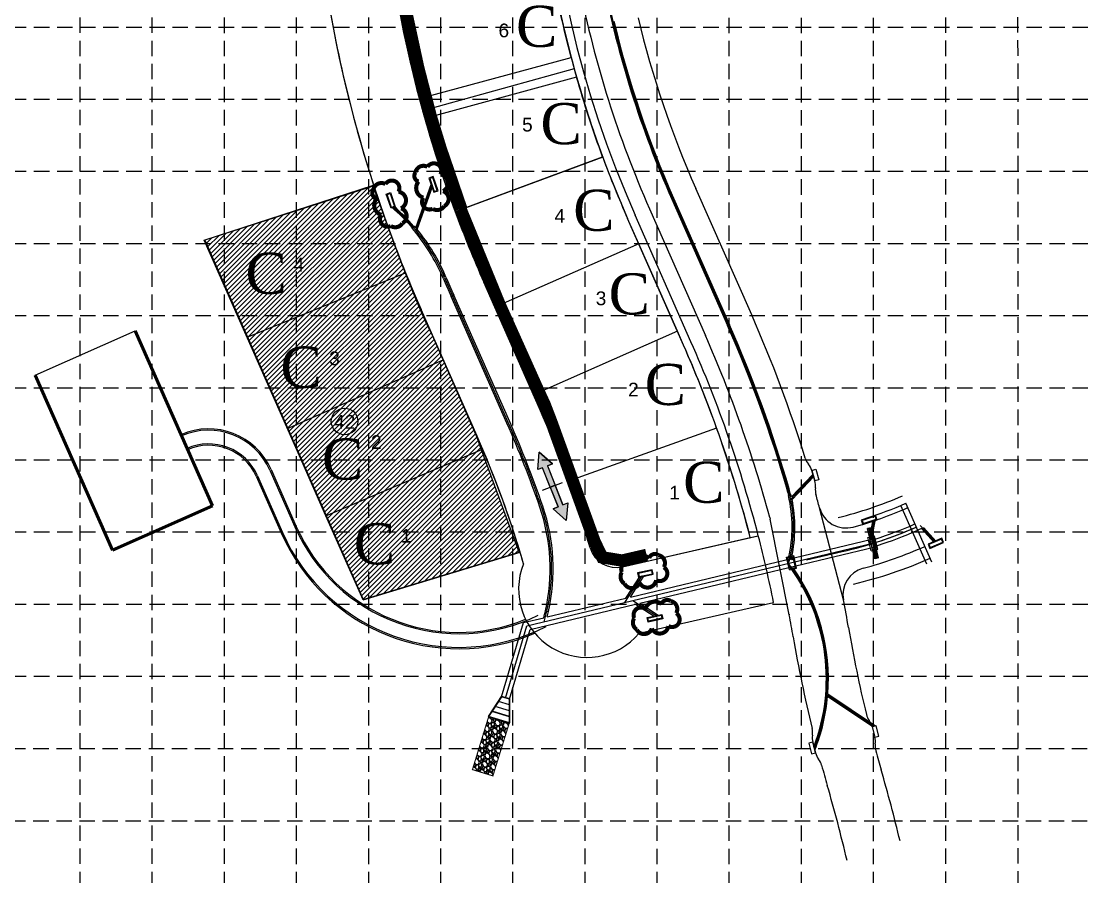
# Model space of a CAD drawing. Header units: feet. Extents: x 7457 to 9571, y 10788 to 14169.
# Drawn here: x 8313 to 9090, y 11383 to 12008 of the extents above; entities that cross this region are included whole.
import ezdxf
from ezdxf.enums import TextEntityAlignment as Align

# ---------------------------------------------------------------- set-up
doc = ezdxf.new("R2010")
doc.units = ezdxf.units.FT
doc.header["$LTSCALE"] = 45
doc.header["$MEASUREMENT"] = 0
for name, pattern in [('102014$0$CENTER2', [1.125, 0.75, -0.125, 0.125, -0.125]), ('102014$0$HIDDEN', [0.375, 0.25, -0.125]), ('ACAD_ISO02W100', [15, 12, -3]), ('HIDDEN', [0.375, 0.25, -0.125])]:
    doc.linetypes.add(name, pattern=pattern)
for name, color, linetype in [('102014$0$AREAS-RR-1-10-03', 7, 'Continuous'), ('102014$0$PH11 80 x 140 box', 4, 'Continuous'), ('102014$0$PH11-AREAS-MLP-5-1-04', 7, 'Continuous'), ('102014$0$PH11-INLET', 3, 'Continuous'), ('102014$0$PH11-LOT-NOS', 3, 'Continuous'), ('102014$0$PH11-LOTS', 1, 'Continuous'), ('102014$0$PH11-PERM ESMT', 160, '102014$0$HIDDEN'), ('102014$0$PH11-PERM-DRIVE', 152, 'Continuous'), ('102014$0$PH11-ROW', 4, 'Continuous'), ('102014$0$PH11-STM-CL', 7, '102014$0$CENTER2'), ('102014$0$PH11-STM-PIPE', 4, 'Continuous'), ('102014$0$PH5-WATER', 134, 'Continuous'), ('102014$0$PH7-CL', 7, 'Continuous'), ('102014$0$PH7-INLET', 3, 'Continuous'), ('102014$0$PH7-PAV', 152, 'Continuous'), ('102014$0$PH7-ROW', 4, 'Continuous'), ('102014$0$PH7-STM-CL', 7, '102014$0$CENTER2'), ('102014$0$PH7-STM-PIPE', 4, 'Continuous'), ('102014$0$PH7-STM-STALBL', 7, 'Continuous'), ('102014$0$PH7-WATER-SERVICES', 133, 'Continuous'), ('102014$0$SPINEW-INLET', 4, 'Continuous'), ('102014$0$SPINEW-PAV', 4, 'Continuous'), ('102014$0$SPINEW-STM', 3, 'Continuous'), ('102014$0$SPINEW-STM-CL', 7, '102014$0$CENTER2'), ('BASE', 7, 'Continuous'), ('EROSION BLANKETS', 84, 'Continuous'), ('flow pattern', 7, 'Continuous'), ('GRID', 254, 'HIDDEN'), ('INLET PROTECTION', 5, 'Continuous'), ('LEGEND', 7, 'Continuous'), ('SODDED LOT', 2, 'Continuous')]:
    doc.layers.add(name, color=color, linetype=linetype)
doc.styles.add('countryside', font='TIMES.TTF')
doc.styles.get("Standard").update_dxf_attribs({"font": 'ARIAL.TTF'})

# ---------------------------------------------------------------- blocks, each defined once
blk = doc.blocks.new('102014$0$lbl_tic')
blk.add_line((0, -0.04164999999999996), (0, 0.04164999999999996))
blk = doc.blocks.new('A$C6D56463F')
at = {"layer": 'LEGEND', "linetype": 'ACAD_ISO02W100'}
h = blk.add_hatch(dxfattribs=at)
h.set_pattern_fill('GRAVEL', color=240, scale=14.30497309729822, style=0)
h.set_pattern_definition([(228.0128, (-1016.951401663426, -721.3812402561271), (-114.4397594894558, -128.7447770673395), [1.924533860618112, -190.5291955205475]), (184.9697, (-1018.238849242117, -722.8117375658148), (171.6596922095101, 14.30484874426795), [3.302560529027045, -326.9533922388657]), (132.5103999999999, (-1021.528993054481, -723.0978370279445), (143.0495981991831, -157.3548281497745), [2.328677960562983, -230.5394041951973]), (267.2737, (-1027.107932562442, -726.6740803020948), (14.30491613099281, 286.0994661655517), [3.007448934029782, -297.737387249056]), (292.8337, (-1027.250982293439, -729.6781246526734), (-71.52500718350288, 171.6596258381562), [2.949041728873517, -291.955531697725]), (357.2737, (-1026.106584445606, -732.3960695411206), (-286.0994661655519, 14.30491613099282), [3.007448934029783, -297.7373872490562]), (37.69419999999998, (-1023.102540095234, -732.539119272049), (-185.9647553437443, -143.0495937190616), [3.977197365268724, -393.7422244521956]), (72.2553, (-1019.955446013798, -730.1072738454568), (100.1349656412988, 314.7093542285386), [3.754883778363618, -371.733622802756]), (121.4296, (-1018.811048166033, -726.5310305710318), (-114.4399025680571, 185.9645792620365), [3.01763407487506, -298.7461024270122]), (175.2364, (-1020.384595206718, -723.9561354136476), (157.3547176073566, -14.30485197224534), [3.445095280968498, -168.8095972425908]), (222.3974, (-1023.817788750146, -723.6700359516544), (-171.6597823244834, -157.3545908037053), [4.455255261207335, -441.0705998739076]), (138.8141, (-1012.94600919608, -726.8171300331596), (-100.134853835064, 85.82980015122966), [1.520632945215899, -150.5433053001633]), (171.4692, (-1014.090407043913, -725.8157819162552), (185.9646257292034, -28.61005934750282), [2.892994844278279, -286.4071762222579]), (225, (-1016.951401663426, -725.3866327233354), (-1.588171049926392e-15, -14.30497752395715), [2.023023600393012, -18.20725531845641]), (203.1986, (-1017.952749780194, -723.6700359516544), (71.52486163369083, 28.6099651524745), [1.089438141144038, -107.8539897389861]), (291.8014, (-1018.95409789703, -724.0991851447125), (-14.3049718170124, 42.91492319730636), [1.54068851749831, -75.49395193201364]), (30.96379999999998, (-1018.381898973113, -725.5296824542638), (42.91489100077766, 28.6099817215798), [2.502354638937258, -80.90925685269927]), (161.5651, (-1016.236153008513, -724.242234875639), (28.60995241143706, -14.304950255442), [1.80945035205035, -43.42685136412769]), (16.38950000000001, (-1027.250982293439, -724.0991851447125), (143.0497624212061, 42.91481500603683), [2.534841232841243, -250.9499257750724]), (70.3462, (-1024.819136866914, -723.383936489663), (-57.21982440297354, -157.3547346200698), [2.126591605617449, -210.5321255019614]), (293.1986, (-1016.236153008513, -721.3812402561271), (-28.60996515247451, 71.5248616336908), [2.178861977314979, -106.7645659028152]), (343.6105, (-1015.377854622673, -723.383936489663), (-143.0497624212061, 42.91481500603685), [2.534841232841223, -250.94992577507]), (339.444, (-1027.250982293439, -732.9682684649688), (-71.5248918726208, 28.60988892351489), [2.444433802866318, -119.777313560342]), (294.7751, (-1024.962186597842, -733.826566850672), (-71.52475375385335, 157.3547530195968), [2.048157438124944, -202.767886778805]), (66.80140000000002, (-1016.093103277517, -735.686213353416), (28.60996515247453, 71.5248616336908), [2.178861977314977, -106.7645659028151]), (17.354, (-1015.234804891746, -733.6835171198818), (-185.9646791480027, -57.21981374415745), [2.397956945273196, -237.3970938582571]), (69.444, (-1023.102540095234, -735.686213353416), (-28.60988892351494, -71.52489187262077), [1.22221690143316, -120.9995304617752]), (101.3098999999996, (-1016.951401663426, -735.686213353416), (-14.30493922543368, 57.21990314983639), [0.7294105782312337, -72.21191903938094]), (165.9638, (-1017.094451394353, -734.9709646986412), (42.91492710226319, -14.3049453079031), [2.949041728873513, -56.03186437346224]), (186.009, (-1019.955446013798, -734.2557160437282), (143.0497274096998, 14.30496333389432), [2.732965110238826, -270.5631596793701]), (303.6901, (-1018.381898973113, -726.8171300331596), (-14.30499218738768, 28.60993986852477), [2.063091830038543, -49.51421822589815]), (353.1572, (-1017.237501125281, -728.5337268047042), (243.1845335772573, -28.61006060469497), [3.601906396061108, -356.5881180962062]), (60.94540000000001, (-1013.661257850993, -728.962875997624), (-57.21989277827784, -100.1348171823465), [1.472782810205435, -145.805927359531]), (90, (-1012.94600919608, -727.6754284188628), (-14.30497309729822, 14.30497309729821), [0.8582983858378926, -13.44667471146032]), (120.2564, (-1020.241545475721, -733.826566850672), (57.21981924504297, -100.1348468120234), [1.987304082569058, -196.7437335931531]), (48.01279999999999, (-1021.242893592489, -732.1099700791292), (114.4397594894558, 128.7447770673395), [3.849067721236223, -188.6046616599293]), (0, (-1018.667998435038, -729.2489754597536), (14.30497309729822, 14.30497309729821), [3.719293005297536, -10.58568009200068]), (325.3048, (-1014.948705429753, -729.2489754597536), (-143.0496488479531, 100.1349348411046), [2.261816516306209, -223.9196634546377]), (254.0546, (-1013.089058927145, -730.5364230383766), (-14.30497151368592, -57.21989420094846), [2.082832692912816, -102.0589450024589]), (207.646, (-1013.661257850993, -732.539119272049), (-271.794428870483, -143.0498413096597), [3.391208447311002, -335.7301941777399]), (175.4261, (-1016.665302201433, -734.1126663126652), (-185.9646582515169, 14.30489872804738), [3.587672947829267, -355.1792356008239])])
h.paths.add_polyline_path([(0.8940699481208867, 1.055834049569967), (91.92908285471185, 0.8940691284351487), (91.92908285471185, 36.6565018715919), (0.8940699481208867, 36.51923384314796)])
at = {"layer": 'LEGEND', "color": 240, "linetype": 'ACAD_ISO02W100', "const_width": 1.788121637162277}
blk.add_lwpolyline([(0.8940699481208867, 1.055834049569967), (91.92908285471185, 0.8940691284351487), (91.92908285471185, 36.6565018715919), (0.8940699481208867, 36.51923384314796)], close=True, dxfattribs=at)
blk = doc.blocks.new('2arrows')
at = {"color": 254}
for p, q in [((25.58924786862281, 2.956753881875557), (0, 0)), ((17.7189518266805, -18.69734596578019), (0, 0)), ((22.96581585464446, -4.261279400669991), (25.58924786862281, 2.956753881875557)), ((20.34238384066612, -11.47931268321463), (17.7189518266805, -18.69734596578019)), ((49.2145169708765, -21.97304073913892), (20.34238384066612, -11.47931268321463)), ((22.96581585464446, -4.261279400669991), (51.83794898485485, -14.75500745659429)), ((51.83794898485485, -14.75500745659429), (49.2145169708765, -21.97304073913892)), ((51.83794898485576, -14.75500745659338), (49.21451697087832, -21.97304073913801)), ((80.71008211506705, -25.24873551251403), (51.83794898485576, -14.75500745659338)), ((49.21451697087832, -21.97304073913801), (78.08665010108962, -32.46676879505958)), ((80.71008211506705, -25.24873551251403), (83.33351412904449, -18.03070222996848)), ((83.33351412904449, -18.03070222996848), (101.052465955735, -36.72804819572684)), ((78.08665010108962, -32.46676879505958), (75.4632180871049, -39.68480207762514)), ((75.4632180871049, -39.68480207762514), (101.052465955735, -36.72804819572684))]:
    blk.add_line(p, q, dxfattribs=at)
at = {"color": 7}
blk.add_line((45.04316796406874, -33.44996707222072), (55.84051307070968, -3.742470964964014), dxfattribs=at)
blk.add_lwpolyline([(20.34238322503461, -11.47933190395997), (17.71894112457358, -18.6973806052647), (-1.342995437880745e-05, -1.95388201973401e-06), (25.58924345641481, 2.95677200125283), (22.9658133407238, -4.261276700050075), (80.7100872720739, -25.24872361795678), (83.33351738776491, -18.03065540883472), (101.0525078966029, -36.72806657324691), (75.46320307115548, -39.68481451795924), (78.08664517161469, -32.46677231925969), (20.34238322503461, -11.47933190395997)], close=True)
at = {"color": 254}
for points in [[(25.58924786862281, 2.956753881875557), (17.7189518266805, -18.69734596578019), (0, 0), (17.7189518266805, -18.69734596578019)], [(49.2145169708765, -21.97304073913892), (51.83794898485485, -14.75500745659429), (20.34238384066612, -11.47931268321463), (22.96581585464446, -4.261279400669991)], [(49.21451697087832, -21.97304073913801), (51.83794898485576, -14.75500745659338), (78.08665010108962, -32.46676879505958), (80.71008211506705, -25.24873551251403)], [(83.33351412904449, -18.03070222996848), (75.4632180871049, -39.68480207762514), (101.052465955735, -36.72804819572684), (75.4632180871049, -39.68480207762514)]]:
    blk.add_solid(points, dxfattribs=at)

msp = doc.modelspace()

# ---------------------------------------------------------------- hatches: boundary and pattern name
at = {"layer": 'SODDED LOT'}
h = msp.add_hatch(dxfattribs=at)
h.set_pattern_fill('ANSI31', color=256, scale=20, style=0)
h.set_pattern_definition([(45, (0, 0), (-1.767766952966369, 1.767766952966369), [])])
h.paths.add_polyline_path([(8676.850139779275, 11619.82403401672), (8649.310164768223, 11694.83156288933), (8646.02755840046, 11703.6372148826), (8614.108264867991, 11776.78674551616), (8607.887599809768, 11789.65731975852), (8603.413842900478, 11799.77567724965), (8596.350027801225, 11816.95336083737), (8589.757119015729, 11833.89573297202), (8585.283398838601, 11846.13187604543), (8569.978429391409, 11887.54656931745), (8447.06806135736, 11848.01436766992), (8562.808054290897, 11585.35262068009)])

# ---------------------------------------------------------------- linework, layer by layer
at = {"layer": '102014$0$AREAS-RR-1-10-03', "color": 7, "linetype": 'Continuous'}
for points in [[(8701.133368654338, 12043.3614488804), (8587.955874802736, 12022.9689285489, 0.02017314848086352), (8603.82879685853, 11951.52082958351), (8714.832583596635, 11981.5810887209, -0.01997313679701737)], [(8718.79910080621, 11967.11495651114), (8607.789524002988, 11937.05312940149, 0.01971531324134661), (8629.94447470136, 11869.04035595628), (8737.800465913604, 11908.9412977951, -0.01931527770725423)]]:
    msp.add_lwpolyline(points, format="xyb", close=True, dxfattribs=at)
at = {"layer": '102014$0$PH11 80 x 140 box', "color": 7, "linetype": 'Continuous'}
msp.add_line((8322.82190607299, 11749.43177728385), (8396.007169387292, 11781.74148532364), dxfattribs=at)
at = {"layer": '102014$0$PH11 80 x 140 box', "color": 7, "linetype": 'Continuous', "lineweight": 53}
for p, q in [((8396.007169387292, 11781.74148532364), (8452.549158456914, 11653.66727452361)), ((8322.82190607299, 11749.43177728385), (8379.363895142611, 11621.35756648382)), ((8379.363895142611, 11621.35756648382), (8452.549158456914, 11653.66727452361))]:
    msp.add_line(p, q, dxfattribs=at)
at = {"layer": '102014$0$PH11-AREAS-MLP-5-1-04', "linetype": 'Continuous'}
for p, q in [((8717.084287641344, 11973.2378652951), (8606.221753626607, 11942.66829624627)), ((8737.903858700476, 11908.66197871625), (8630.062872902607, 11868.72049924761)), ((8446.552223183568, 11847.95597509219), (8570.386001079816, 11888.1699146)), ((8802.423281485784, 11773.72069860189), (8761.563816679885, 11866.27215982274)), ((8764.202445552562, 11845.43914121401), (8756.074921931313, 11863.84893171976)), ((8477.845287111728, 11777.07352946088), (8446.552223183568, 11847.95597509219)), ((8764.202445552562, 11845.43914121401), (8658.998629538251, 11798.99393590682)), ((8792.473440087375, 11781.40203581399), (8764.202445552562, 11845.43914121401)), ((8477.845287111728, 11777.07352946088), (8593.754484700234, 11824.07860504463)), ((8658.998629538251, 11798.99393590682), (8650.871105917002, 11817.40372641257)), ((8621.310473513648, 11760.56021264384), (8605.130316345563, 11797.2101588877)), ((8687.269624073062, 11734.9568305068), (8658.998629538251, 11798.99393590682)), ((8792.473440087373, 11781.40203581399), (8687.269624073062, 11734.9568305068)), ((8796.934386737204, 11771.29747049892), (8792.473440087375, 11781.40203581399)), ((8507.347330623348, 11710.24795431024), (8477.845287111728, 11777.07352946088)), ((8507.347330623346, 11710.24795431024), (8621.310473513648, 11760.56021264384)), ((8645.989781151455, 11704.65869766687), (8621.310473513648, 11760.56021264384)), ((8691.730570722893, 11724.85226519173), (8687.269624073062, 11734.9568305068)), ((8535.456210151346, 11646.57805833985), (8507.347330623348, 11710.24795431024)), ((8821.190293162563, 11710.56150996266), (8712.934585201954, 11671.75813776452)), ((8535.456210151347, 11646.57805833985), (8650.039832476145, 11695.31339083079)), ((8562.61005465009, 11585.07142828337), (8535.456210151346, 11646.57805833985)), ((8752.32158610563, 11609.14482123518), (8845.795153361974, 11630.55947648275)), ((8845.795153361974, 11630.55947648275), (8851.645808757508, 11631.89985293296)), ((8562.61005465009, 11585.07142828337), (8677.424166181814, 11619.96727034486)), ((8764.55419560122, 11560.65192058386), (8862.811460653424, 11583.1625138823))]:
    msp.add_line(p, q, dxfattribs=at)
at = {"layer": '102014$0$PH11-AREAS-MLP-5-1-04', "color": 252, "linetype": 'Continuous'}
msp.add_line((8322.82190607299, 11749.43177728385), (8396.007169387292, 11781.74148532364), dxfattribs=at)
at = {"layer": '102014$0$PH11-AREAS-MLP-5-1-04', "color": 252, "linetype": 'Continuous', "lineweight": 53}
for p, q in [((8396.007169387292, 11781.74148532364), (8452.549158456914, 11653.66727452361)), ((8322.82190607299, 11749.43177728385), (8379.363895142611, 11621.35756648382)), ((8379.363895142611, 11621.35756648382), (8452.549158456914, 11653.66727452361))]:
    msp.add_line(p, q, dxfattribs=at)
at = {"layer": '102014$0$PH11-AREAS-MLP-5-1-04', "linetype": 'Continuous'}
for centre, radius, start, end in [((9480.96764777717, 12183.87336384702), 786.3920122910206, 119.8860091334735, 203.8204194739901), ((9480.96764777717, 12183.87336384702), 957.3920122910198, 188.0687452665681, 197.990753165692), ((9480.96764777717, 12183.87336384702), 792.3920122910198, 190.5076126555552, 195.4158220661413), ((9480.96764777717, 12183.87336384702), 907.3920122910198, 190.5076126555552, 195.4158220661414), ((9480.96764777717, 12183.87336384702), 792.3920122910198, 195.4158220661413, 200.3233113871957), ((9480.96764777717, 12183.87336384702), 907.3920122910198, 195.4158220661414, 200.3233113871957), ((9480.96764777717, 12183.87336384702), 792.3920122910198, 200.3233113871957, 203.82041947399), ((9480.96764777717, 12183.87336384702), 957.3920122910198, 197.990753165692, 202.0742081098539), ((9480.96764777717, 12183.87336384702), 907.3920122910198, 200.3233113871957, 203.8204194739901), ((9480.96764777717, 12183.87336384702), 957.3920122910198, 202.0742081098539, 203.8204194739903), ((7960.792753371303, 11402.15905614437), 919.9999999999974, 14.46084074118756, 23.82041947398987), ((7960.792753371299, 11402.15905614437), 914, 19.71980247462925, 23.82041947399055), ((7960.792753371299, 11402.15905614437), 799, 19.71980247462944, 23.82041947399055), ((7960.792753371299, 11402.15905614437), 914, 14.47106522353595, 19.71980247462925), ((7960.792753371299, 11402.15905614437), 749, 23.04128500631249, 23.82041947399055), ((7960.792753371299, 11402.15905614437), 749, 16.90577810426771, 23.04128500631249), ((7960.792753371299, 11402.15905614437), 799, 16.05340444964573, 19.71980247462944), ((7960.792753371303, 11402.15905614437), 919.9999999999974, 11.34655632468734, 14.46084074118756), ((7960.792753371299, 11402.15905614437), 749, 16.22914174414074, 16.90577810426771), ((8747.855325347264, 11628.63975685544), 20, 196.0534044496483, 282.9036985329383), ((8726.379270654088, 11592.94240068684), 50, 158.2266500339049, 319.7735961787857), ((7960.792753371303, 11402.15905614437), 919.9999999999974, 11.3461268145696, 11.34655632468734)]:
    msp.add_arc(centre, radius, start, end, dxfattribs=at)
at = {"layer": '102014$0$PH11-INLET', "color": 7, "linetype": 'Continuous'}
for points in [[(8617.447713474481, 11884.0362445449), (8613.94580607548, 11894.46393098833), (8610.785901093015, 11893.40274692772), (8614.287808493318, 11882.97506048323)], [(8616.814550118297, 11884.351052683), (8613.630997937522, 11893.8307676317), (8611.419064449474, 11893.08793878873), (8614.60261663217, 11883.60822384014)], [(8583.080747446988, 11871.2917997559), (8579.523550719627, 11881.70075510389), (8582.677779612837, 11882.77869350563), (8586.234976339809, 11872.36973815601)], [(8583.392191020599, 11871.92662484982), (8580.158375813722, 11881.38931152984), (8582.36633603955, 11882.14386841083), (8585.600151244838, 11872.68118172973)], [(8774.102414264158, 11606.99310016526), (8763.338562877723, 11604.72605289528), (8764.02554689928, 11601.46427974823), (8774.789398286921, 11603.73132701938)], [(8773.71619589555, 11606.40078659022), (8763.93087645322, 11604.33983452675), (8764.411765268806, 11602.05659332344), (8774.197084711255, 11604.11754538882)], [(8781.807161262475, 11571.17798757987), (8771.056746506723, 11568.84805569826), (8770.350706543068, 11572.10575713922), (8781.101121300399, 11574.43568902025)], [(8781.212600052084, 11571.56073680132), (8771.43949572863, 11569.44261690877), (8770.945267754365, 11571.72300791799), (8780.718372078714, 11573.84112780884)]]:
    msp.add_lwpolyline(points, close=True, dxfattribs=at)
at = {"layer": '102014$0$PH11-LOT-NOS', "color": 7, "linetype": 'Continuous'}
msp.add_circle((8549.155389278627, 11715.52653122211), 9.723432141361435, dxfattribs=at)
at = {"layer": '102014$0$PH11-LOTS', "color": 7, "linetype": 'Continuous'}
for p, q in [((8717.084287641344, 11973.2378652951), (8606.221753626607, 11942.66829624627)), ((8737.903858700476, 11908.66197871625), (8630.062872902607, 11868.72049924761)), ((8446.552223183568, 11847.95597509219), (8570.386001079816, 11888.1699146)), ((8796.934386737204, 11771.29747049892), (8756.074921931313, 11863.84893171976)), ((8562.61005465009, 11585.07142828337), (8446.552223183568, 11847.95597509219)), ((8764.202445552562, 11845.43914121401), (8658.998629538251, 11798.99393590682)), ((8477.845287111728, 11777.07352946088), (8593.754484700234, 11824.07860504463)), ((8322.82190607299, 11749.43177728385), (8396.007169387292, 11781.74148532364)), ((8792.473440087373, 11781.40203581399), (8687.269624073062, 11734.9568305068)), ((8507.347330623346, 11710.24795431024), (8621.310473513648, 11760.56021264384)), ((8821.190293162563, 11710.56150996266), (8712.934585201954, 11671.75813776452)), ((8535.456210151347, 11646.57805833985), (8650.039832476145, 11695.31339083079)), ((8562.61005465009, 11585.07142828337), (8677.424166181814, 11619.96727034486))]:
    msp.add_line(p, q, dxfattribs=at)
at = {"layer": '102014$0$PH11-LOTS', "color": 7, "linetype": 'Continuous', "lineweight": 53}
for p, q in [((8396.007169387292, 11781.74148532364), (8452.549158456914, 11653.66727452361)), ((8322.82190607299, 11749.43177728385), (8379.363895142611, 11621.35756648382)), ((8379.363895142611, 11621.35756648382), (8452.549158456914, 11653.66727452361))]:
    msp.add_line(p, q, dxfattribs=at)
at = {"layer": '102014$0$PH11-LOTS', "color": 7, "linetype": 'Continuous'}
for centre, radius, start, end in [((9480.96764777717, 12183.87336384702), 792.3920122910198, 119.8860091334735, 203.82041947399), ((7960.792753371299, 11402.15905614437), 914, 14.47106522353595, 23.82041947399055)]:
    msp.add_arc(centre, radius, start, end, dxfattribs=at)
at = {"layer": '102014$0$PH11-PERM ESMT', "color": 7, "linetype": 'Continuous'}
for p, q in [((8495.462692627094, 11680.26490582842), (8513.768416528635, 11638.80030261246)), ((8484.484903129949, 11675.41844962245), (8502.790627031489, 11633.95384640649))]:
    msp.add_line(p, q, dxfattribs=at)
for centre, radius, start, end in [((8449.721903055655, 11660.07133830355), 50, 23.82041947399064, 113.8204194739879), ((8449.721903055655, 11660.07133830355), 38, 23.82041947398887, 113.8204194739889), ((8632.694469414379, 11691.30357817711), 142, 203.8204194739895, 293.0247893055671), ((8632.694469414379, 11691.30357817711), 130, 203.8204194739895, 292.0677977375324)]:
    msp.add_arc(centre, radius, start, end, dxfattribs=at)
at = {"layer": '102014$0$PH11-PERM-DRIVE', "color": 7, "linetype": 'Continuous'}
for p, q in [((8494.547876835664, 11679.86103447792), (8512.853600737206, 11638.39643126196)), ((8485.399718921379, 11675.82232097294), (8503.705442822918, 11634.35771775698))]:
    msp.add_line(p, q, dxfattribs=at)
for centre, radius, start, end in [((8449.721903055655, 11660.07133830355), 49, 23.82041947399064, 113.8204194739879), ((8449.721903055655, 11660.07133830355), 39, 23.82041947398887, 113.8204194739889), ((8632.694469414379, 11691.30357817711), 141, 203.8204194739895, 296.9158319871719), ((8632.694469414379, 11691.30357817711), 131, 203.8204194739895, 296.2682419419726)]:
    msp.add_arc(centre, radius, start, end, dxfattribs=at)
at = {"layer": '102014$0$PH11-ROW', "color": 7, "linetype": 'Continuous'}
for p, q in [((8691.730570722893, 11724.85226519173), (8650.871105917002, 11817.40372641257)), ((8645.989781151455, 11704.65869766687), (8605.130316345563, 11797.2101588877)), ((8752.32158610563, 11609.14482123518), (8851.645808757508, 11631.89985293296)), ((8764.55419560122, 11560.65192058386), (8862.811460653424, 11583.1625138823))]:
    msp.add_line(p, q, dxfattribs=at)
for centre, radius, start, end in [((9480.96764777717, 12183.87336384702), 907.3920122910198, 119.8860091334735, 203.8204194739901), ((9480.96764777717, 12183.87336384702), 957.3920122910198, 180.6271612175319, 203.8204194739903), ((7960.792753371299, 11402.15905614437), 799, 16.05340444964573, 23.82041947399055), ((7960.792753371299, 11402.15905614437), 749, 16.22914174414074, 23.82041947399055), ((8747.855325347264, 11628.63975685544), 20, 196.0534044496483, 282.9036985329383), ((8726.379270654088, 11592.94240068684), 50, 158.2266500339049, 319.7735961787857)]:
    msp.add_arc(centre, radius, start, end, dxfattribs=at)
at = {"layer": '102014$0$PH11-STM-CL', "color": 7, "linetype": 'Continuous'}
for p, q in [((8601.250927787582, 11855.22766724694), (8613.010840540821, 11888.34808131443)), ((8668.860175937174, 11714.7554814293), (8628.000711131283, 11807.30694265014)), ((8760.452196204726, 11592.81957406971), (8766.80368875293, 11602.56037244622)), ((8769.240547752914, 11578.52210644883), (8777.57143248614, 11573.15909320511))]:
    msp.add_line(p, q, dxfattribs=at)
for centre, radius, start, end in [((8493.311130168591, 11766.07050213964), 140, 22.92955066900371, 49.35919465741273), ((9480.96764777717, 12183.87336384702), 932.3920122910198, 202.9295506690261, 203.8204194740412), ((7960.792753371299, 11402.15905614437), 774, 18.91539309787081, 23.82041947404113), ((8560.555676176056, 11607.68383914802), 139.9999999999982, 347.2216574050754, 18.91539309787083)]:
    msp.add_arc(centre, radius, start, end, dxfattribs=at)
at = {"layer": '102014$0$PH11-STM-PIPE', "color": 7, "linetype": 'Continuous'}
for p, q in [((8601.129704278237, 11857.12774074241), (8612.623983957765, 11889.50003043382)), ((8602.246148269118, 11855.78910364701), (8613.397697123877, 11887.19613219505)), ((8598.463959071372, 11856.78515475289), (8600.167605264216, 11858.25487909766)), ((8667.831008171826, 11714.30112615996), (8626.971543365926, 11806.85258738083)), ((8669.88934370254, 11715.20983669859), (8629.02987889664, 11807.76129791945)), ((8759.509831076823, 11593.43404373187), (8764.860635594205, 11601.64016340537)), ((8761.394561332627, 11592.20510440755), (8767.974305174113, 11602.29595433653)), ((8769.84949803571, 11579.46804754271), (8778.531762652907, 11573.87883323732)), ((8695.991162998791, 11576.96748301503), (8698.18543731275, 11576.4698282802)), ((8768.631597470117, 11577.57616535496), (8775.421979899891, 11573.20485161494))]:
    msp.add_line(p, q, dxfattribs=at)
for centre, radius, start, end in [((8493.311130168591, 11766.07050213964), 139.25, 40.7841236664512, 49.54108062741835), ((8493.311130168591, 11766.07050213964), 140.75, 40.7841236664518, 49.17958105664756), ((8493.311130168591, 11766.07050213964), 141.125, 40.18247314860103, 40.7841236664517), ((8493.311130168591, 11766.07050213964), 138.875, 22.92955066902292, 40.78412366645129), ((8493.311130168591, 11766.07050213964), 141.125, 22.92955066902359, 39.47478217113342), ((9480.96764777717, 12183.87336384702), 933.5170122910198, 202.9295506690231, 203.8204194739899), ((9480.96764777717, 12183.87336384702), 931.2670122910198, 202.9295506690231, 203.8204194739899), ((7960.792753371299, 11402.15905614437), 772.875, 18.9153930978709, 23.82041947398859), ((7960.792753371299, 11402.15905614437), 775.125, 18.91539309787098, 23.82041947398905), ((8560.555676176054, 11607.68383914802), 138.875, 347.2216574050754, 18.91539309787128), ((8560.555676176054, 11607.68383914802), 141.125, 347.2216574050757, 18.91539309787154)]:
    msp.add_arc(centre, radius, start, end, dxfattribs=at)
at = {"layer": '102014$0$PH5-WATER', "color": 7, "linetype": 'Continuous'}
msp.add_arc((8846.031460275412, 11912.73816716666), 281.0000000000051, 287.4934157790053, 293.8204194740411, dxfattribs=at)
at = {"layer": '102014$0$PH7-CL', "color": 7, "linetype": 'Continuous'}
msp.add_line((8886.80219533389, 11614.30644216676), (8913.025371651136, 11620.31413286278), dxfattribs=at)
msp.add_arc((8846.031460275646, 11912.73816716676), 300, 282.9036985329371, 293.8204194739894, dxfattribs=at)
at = {"layer": '102014$0$PH7-INLET', "color": 7, "linetype": 'Continuous'}
for points in [[(8927.9678945018, 11640.23693644432), (8938.43881227248, 11643.6073787051), (8937.417466132534, 11646.78038408977), (8926.946548360778, 11643.4099418277)], [(8927.9678945018, 11640.23693644432), (8938.43881227248, 11643.6073787051), (8937.417466132534, 11646.78038408977), (8926.946548360778, 11643.4099418277)], [(8928.290643388324, 11640.86608917273), (8937.809659543613, 11643.93012759149), (8937.09471724512, 11646.15123136109), (8927.575701089907, 11643.08719294041)], [(8928.290643388324, 11640.86608917273), (8937.809659543613, 11643.93012759149), (8937.09471724512, 11646.15123136109), (8927.575701089907, 11643.08719294041)], [(8977.072992649599, 11622.60573138048), (8987.132442098578, 11627.05629053378), (8985.78378780943, 11630.1046085482), (8975.724338359514, 11625.65404939351)], [(8977.072992649599, 11622.60573138048), (8987.132442098578, 11627.05629053378), (8985.78378780943, 11630.1046085482), (8975.724338359514, 11625.65404939351)], [(8977.327942208236, 11623.26527722572), (8986.472896252903, 11627.31124009224), (8985.528838249935, 11629.44506270261), (8976.383884205545, 11625.39909983419)], [(8977.327942208236, 11623.26527722572), (8986.472896252903, 11627.31124009224), (8985.528838249935, 11629.44506270261), (8976.383884205545, 11625.39909983419)]]:
    msp.add_lwpolyline(points, close=True, dxfattribs=at)
at = {"layer": '102014$0$PH7-PAV', "color": 7, "linetype": 'Continuous'}
msp.add_line((8913.897951266825, 11585.08180416804), (8896.401375069978, 11652.41643766007), dxfattribs=at)
for centre, radius, start, end in [((8915.722151976504, 11657.5843753269), 20, 194.9749601147974, 285.2767057264024), ((8846.031460275646, 11912.73816716676), 284.5, 285.2767057264043, 293.8204194739894), ((8846.031460275646, 11912.73816716676), 315.5, 285.1192383874527, 293.8204194739894), ((8933.539480332163, 11588.8514640964), 20, 105.1192383874522, 190.8642668285983)]:
    msp.add_arc(centre, radius, start, end, dxfattribs=at)
at = {"layer": '102014$0$PH7-ROW', "color": 7, "linetype": 'Continuous'}
for radius, start, end in [(275, 283.4825332573561, 293.8204194739893), (325, 283.3935959827588, 293.8204194739892)]:
    msp.add_arc((8846.031460275646, 11912.73816716676), radius, start, end, dxfattribs=at)
at = {"layer": '102014$0$PH7-STM-CL', "color": 7, "linetype": 'Continuous'}
for p, q in [((8932.891066861768, 11625.83251478667), (8936.536166042251, 11643.52020781086)), ((8969.900739468674, 11639.48889745666), (8980.95636122774, 11627.4220812684))]:
    msp.add_line(p, q, dxfattribs=at)
msp.add_arc((8846.031460275646, 11912.73816716676), 300, 287.3192623880813, 293.8204194739894, dxfattribs=at)
at = {"layer": '102014$0$PH7-STM-PIPE', "color": 7, "linetype": 'Continuous'}
for p, q in [((8933.222443404498, 11631.05272413317), (8935.716751460406, 11643.25644969566)), ((8934.832127488578, 11631.43764428278), (8937.355580624097, 11643.78396592606)), ((8970.959203127088, 11637.22339562313), (8968.20254380108, 11636.00639025955)), ((8970.959203127086, 11637.22339562313), (8980.232563192505, 11627.10185440224)), ((8972.407693837991, 11637.86287288738), (8981.680159262976, 11627.74230813456)), ((8931.728213098506, 11630.69541218691), (8936.591110498748, 11631.85826595018)), ((8934.05392062503, 11620.96961738643), (8931.728213098506, 11630.69541218691)), ((8938.916818025273, 11622.1324711497), (8936.591110498748, 11631.85826595018)), ((8934.05392062503, 11620.96961738643), (8938.916818025273, 11622.1324711497))]:
    msp.add_line(p, q, dxfattribs=at)
for radius, start in [(297.5, 287.8345813603394), (302.5, 287.7619452152562)]:
    msp.add_arc((8846.031460275646, 11912.73816716676), radius, start, 293.8204194739894, dxfattribs=at)
at = {"layer": '102014$0$PH7-WATER-SERVICES', "color": 7, "linetype": 'Continuous'}
for p, q in [((8978.39542147226, 11612.63936691524), (8959.41623217073, 11655.62944794024)), ((8974.736158306545, 11611.02388151325), (8955.744822514904, 11654.04147575738))]:
    msp.add_line(p, q, dxfattribs=at)
at = {"layer": '102014$0$SPINEW-INLET', "color": 7, "linetype": 'Continuous'}
for points in [[(8893.578969104678, 11680.53876064074), (8895.835251265815, 11672.86352834398), (8892.957039154528, 11672.01742253355), (8890.70075699339, 11679.69265483032)], [(8934.884077824263, 11492.31324740826), (8936.885964812023, 11484.5677873069), (8939.790519073777, 11485.31849666512), (8937.788632086016, 11493.06395676648)], [(8888.564212963163, 11480.18558276787), (8890.567298555043, 11472.44043097388), (8893.47173664518, 11473.19158966588), (8891.468651053301, 11480.93674145987)]]:
    msp.add_lwpolyline(points, close=True, dxfattribs=at)
at = {"layer": '102014$0$SPINEW-PAV', "color": 7, "linetype": 'Continuous'}
for p, q in [((8846.791847370074, 11793.30845910103), (8805.932382564182, 11885.85992032186)), ((8772.084198281316, 11870.91668035346), (8812.94366308721, 11778.36521913263)), ((8890.70075699339, 11679.69265483032), (8892.957039154528, 11672.01742253355)), ((8913.897951266825, 11585.08180416804), (8896.401375069976, 11652.41643766008)), ((8859.978925856347, 11645.38010213274), (8860.240255503313, 11644.07506914876)), ((8874.231384907487, 11574.20589981579), (8860.240255503313, 11644.07506914876)), ((8874.14134964813, 11574.65551961419), (8874.231384907489, 11574.20589981579)), ((8934.884077824263, 11492.31324740826), (8936.885964812023, 11484.5677873069)), ((8891.4686510533, 11480.93674145987), (8893.47173664518, 11473.19158966588)), ((8902.09683607162, 11449.3201066464), (8902.096841864315, 11449.32008674505))]:
    msp.add_line(p, q, dxfattribs=at)
for centre, radius, start, end in [((9480.96764777715, 12183.87336384703), 774.892012291006, 191.2419779825342, 203.8204194739913), ((9480.96764777715, 12183.87336384703), 737.8920122910043, 193.5864741337812, 203.8204194739913), ((7960.79275337114, 11402.15905614432), 968.5000000001645, 17.20356616794967, 23.82041947398941), ((7960.792753371168, 11402.15905614433), 931.5000000001367, 15.13574980784283, 23.82041947398963), ((8898.380399200973, 11692.45486456669), 13, 197.2035661679489, 219.1883600703664), ((8878.228504511144, 11676.02619631847), 13, 16.38171361770072, 39.18836007036641), ((8880.469780060526, 11668.40240381724), 13, 353.5789326385445, 16.14554881924866), ((8906.306678561807, 11665.49471128973), 13, 173.5789326385375, 195.5630837918347), ((7960.79275337114, 11402.15905614432), 968.5000000001645, 14.97496011479791, 15.56308379184872), ((7960.792753371299, 11402.15905614437), 970.5, 9.646735927959105, 10.8642668286011), ((7960.792753371298, 11402.15905614437), 929.500000000002, 9.64673592796365, 10.66673646126723), ((9833.926138709181, 11720.54768773273), 929.4999999979111, 189.6467359279549, 193.6396714701813), ((9833.926138714187, 11720.54768773387), 970.5000000030369, 189.6467359279637, 193.6802172321846), ((8943.273312284897, 11504.42320328313), 13, 193.6396714701798, 216.2198896418746), ((8922.297676023329, 11489.06017352261), 13, 14.4915046772208, 36.21988964187929), ((8878.327211267813, 11487.94730108476), 13, 351.6949281741546, 13.68021723217899), ((8904.0545494439, 11484.1917624585), 13, 171.6949281741546, 194.5003684962389), ((8924.299563011089, 11481.31471342126), 13, 352.7631197125881, 14.4915046772208), ((8950.092442356774, 11478.03944624759), 13, 172.7631197125881, 195.3433378842822), ((8906.057635035777, 11476.44661066451), 13, 194.5003684962312, 217.3058088183692), ((9833.926138709181, 11720.54768773273), 929.4999999979111, 195.3433378842773, 196.2286942702206), ((8885.376921999909, 11460.68881550376), 13, 15.32051976031603, 37.30580881836918), ((9833.926138714187, 11720.54768773387), 970.5000000030369, 195.3205197603167, 196.228694867929), ((7836.814475990212, 11139.2471504462), 1150.491660566818, 13.55007205119886, 16.228752251094), ((7836.814475990212, 11139.2471504462), 1109.491660566819, 13.29872150329151, 16.22875280047962)]:
    msp.add_arc(centre, radius, start, end, dxfattribs=at)
at = {"layer": '102014$0$SPINEW-STM', "color": 7, "linetype": 'Continuous'}
for p, q in [((8788.322178579177, 11878.08539682479), (8829.181643385069, 11785.53393560395)), ((8789.694402266321, 11878.69120385053), (8830.553867072213, 11786.1397426297)), ((8891.584648365253, 11676.68590695055), (8875.927847662344, 11660.2551502607)), ((8892.073147782667, 11675.02417041332), (8876.309225486237, 11658.48099683366)), ((8873.630977476347, 11661.30292356562), (8875.556496806152, 11661.84955550186)), ((8934.308011444096, 11637.82417213421), (8931.552402003274, 11637.16522942071)), ((8936.82399022534, 11615.12015937826), (8931.552402003274, 11637.16522942072)), ((8934.06807181058, 11630.22674375664), (8932.362560710155, 11637.35896085767)), ((8937.958309672924, 11615.39140664708), (8932.686721450857, 11637.43647668953)), ((8938.607020186115, 11615.5465313391), (8933.335431964048, 11637.59160138155)), ((8939.57959966616, 11615.77910209175), (8934.308011444095, 11637.82417213421)), ((8758.07467093217, 11587.11364239645), (8934.624803303932, 11629.33168010845)), ((8764.987989632533, 11582.59764719335), (8936.020227819847, 11623.49620322816)), ((8872.312274652331, 11616.14810801875), (8877.505849075787, 11617.39003583791)), ((8879.678059905564, 11608.30614349427), (8877.505849075787, 11617.39003583791)), ((8937.634148932224, 11615.31389081522), (8935.928637831797, 11622.44610791626)), ((8874.484485482108, 11607.0642156751), (8872.312274652331, 11616.14810801875)), ((8873.119725308243, 11615.6523021714), (8877.010043228434, 11616.582585182)), ((8874.980291329462, 11607.87166633101), (8873.119725308243, 11615.6523021714)), ((8878.870609249654, 11608.80194934162), (8877.010043228434, 11616.582585182)), ((8939.579599666162, 11615.77910209175), (8936.823990225343, 11615.12015937826)), ((8874.484485482108, 11607.0642156751), (8879.678059905564, 11608.30614349427)), ((8874.980291329462, 11607.87166633101), (8878.870609249654, 11608.80194934162)), ((8754.892423374675, 11586.35267866572), (8759.509831076823, 11593.43404373187)), ((8761.394561332627, 11592.20510440755), (8759.509831076823, 11593.43404373187)), ((8697.241658676397, 11572.56678043126), (8754.892423374677, 11586.35267866572)), ((8758.074670932168, 11587.11364239645), (8761.394561332627, 11592.20510440755)), ((8684.834120081174, 11563.43063189848), (8761.957100817544, 11581.8728775397)), ((8761.957100817544, 11581.8728775397), (8768.631597470117, 11577.57616535496)), ((8764.987989632536, 11582.59764719335), (8769.84949803571, 11579.46804754271)), ((8768.631597470117, 11577.57616535496), (8769.84949803571, 11579.46804754271)), ((8680.069581417574, 11568.46046005887), (8694.760898572376, 11571.97356182406)), ((8695.991162998791, 11576.96748301503), (8698.18543731275, 11576.4698282802)), ((8663.907893206893, 11514.07916343022), (8680.069581417574, 11568.46046005887)), ((8669.659276686376, 11512.36989806992), (8684.834120081174, 11563.43063189848)), ((8902.48618247903, 11516.30230835811), (8937.308148227223, 11492.93977119556)), ((8654.246319357031, 11499.85857228034), (8663.788411925256, 11514.40578488097)), ((8669.940618905062, 11512.57739796893), (8663.788411925256, 11514.40578488097)), ((8669.989018029593, 11495.17996762554), (8669.940618905062, 11512.57739796893)), ((8902.342263963516, 11514.59254803628), (8935.364561683056, 11492.43743297918)), ((8656.876662286206, 11503.35983637318), (8656.956157369337, 11503.62732363318)), ((8669.697811062237, 11499.54949307747), (8656.876662286206, 11503.35983637318)), ((8669.777306145368, 11499.81698033746), (8656.956157369339, 11503.62732363317)), ((8654.479651745067, 11499.70552033101), (8654.246319357031, 11499.85857228034)), ((8669.709969109417, 11495.17919131989), (8654.479651745069, 11499.70552033101)), ((8669.697811062237, 11499.54949307747), (8669.777306145366, 11499.81698033746)), ((8669.70996910942, 11495.17919131989), (8669.989018029593, 11495.17996762554))]:
    msp.add_line(p, q, dxfattribs=at)
at = {"layer": '102014$0$SPINEW-STM', "color": 7, "linetype": 'Continuous', "ltscale": 0.2}
msp.add_line((8938.93088915297, 11615.62397739973), (8933.659300930904, 11637.66904744219), dxfattribs=at)
at = {"layer": '102014$0$SPINEW-STM', "color": 7, "linetype": 'Continuous', "ltscale": 0.3}
for p, q in [((8669.673494967867, 11508.29009659263), (8661.670683368491, 11510.66846845752)), ((8669.68565301505, 11503.91979483505), (8659.27367282735, 11507.01415241535))]:
    msp.add_line(p, q, dxfattribs=at)
msp.add_lwpolyline([(8669.697000525755, 11499.84084652798), (8669.662147457162, 11512.3690448997), (8663.907893206893, 11514.07916343022), (8657.036462988954, 11503.60345744266)], dxfattribs=at)
at = {"layer": '102014$0$SPINEW-STM', "color": 7, "linetype": 'Continuous'}
for points in [[(8656.87666228621, 11503.35983637319), (8654.479651745069, 11499.70552033101)], [(8669.709969109419, 11495.17919131989), (8669.697811062233, 11499.54949307747)]]:
    msp.add_lwpolyline(points, dxfattribs=at)
msp.add_circle((8876.162053575164, 11615.30240153605), 1, dxfattribs=at)
for centre, radius, start, end in [((9480.967647777168, 12183.87336384701), 757.1420122910165, 191.1438023555718, 203.8204194739898), ((9480.967647777168, 12183.87336384701), 755.6420122910165, 193.4564840930768, 203.8204194739898), ((7960.792753371219, 11402.15905614434), 949.2500000000837, 16.11866426243702, 23.82041947399022), ((7960.792753371219, 11402.15905614434), 950.7500000000837, 16.11866426243716, 23.82041947399022), ((8777.378205447978, 11638.14252899093), 99.24999999999972, 13.53519196332412, 16.1186642624367), ((8777.378205447978, 11638.14252899093), 100.7499999999997, 13.56965323900553, 16.11866426243802), ((8777.378205447978, 11638.14252899093), 98.99999999999972, 346.9700500989771, 13.52934680733441), ((8777.378205447978, 11638.14252899093), 100.9999999999997, 12.6465964255033, 13.5752971891252), ((8777.378205447978, 11638.14252899093), 100.9999999999997, 347.5338198507209, 11.61714100693186), ((8762.162827688953, 11527.25304351418), 139.25, 339.159657067856, 35.45113617970605), ((8762.162827688953, 11527.25304351418), 140.75, 355.5377219287297, 35.20461332202114), ((8560.555676178397, 11607.68383914747), 138.8749999975942, 345.0995898628211, 347.2216574050827), ((8560.55567617746, 11607.68383914763), 141.1249999985433, 345.5913238553205, 347.2216574051015), ((8762.162827688953, 11527.25304351418), 140.75, 338.307462391631, 354.8392558858496)]:
    msp.add_arc(centre, radius, start, end, dxfattribs=at)
at = {"layer": '102014$0$SPINEW-STM-CL', "color": 7, "linetype": 'Continuous'}
for p, q in [((8829.86775522864, 11785.83683911683), (8789.00829042275, 11878.38830033766)), ((8891.82889807396, 11675.85503868193), (8875.285437483597, 11658.49379222257)), ((8682.451850749374, 11565.94554597867), (8935.32251556189, 11626.41394166831)), ((8754.100703656517, 11583.0787756932), (8760.452196204726, 11592.81957406971)), ((8759.978768000115, 11584.48438405383), (8769.240547752912, 11578.52210644883)), ((8666.78358494664, 11513.22453075007), (8682.451850749376, 11565.94554597868)), ((8901.703702135925, 11515.92412659444), (8936.33635495514, 11492.68860208737))]:
    msp.add_line(p, q, dxfattribs=at)
for centre, radius, start, end in [((9480.967647777168, 12183.87336384701), 756.3920122910164, 168.3913209834759, 203.8204194739898), ((7960.792753371219, 11402.15905614434), 950.0000000000837, 16.11866426243721, 23.82041947399022), ((8777.37820544798, 11638.14252899093), 99.99999999999807, 344.6714543326889, 16.1186642624388), ((8762.162827688953, 11527.25304351418), 140, 338.7290778297577, 37.1025706115209), ((8560.555676176054, 11607.68383914802), 140, 343.9465919782098, 347.2216574050756)]:
    msp.add_arc(centre, radius, start, end, dxfattribs=at)
at = {"layer": 'EROSION BLANKETS', "const_width": 9}
for points in [[(8634.448167186172, 11870.9760132311), (8619.328169211949, 11915.13765531132), (8611.959359692948, 11939.27189877589), (8602.965465139365, 11974.18311719036), (8593.170681618707, 12019.43146896242)], [(8769.945767430281, 11617.91701239843), (8752.059192681845, 11613.77751390594), (8737.492166247437, 11616.13791567466), (8731.980329986298, 11627.54656296497), (8715.271846667092, 11673.79656043607), (8700.420992046988, 11714.8233743094), (8695.397982895098, 11727.91704325724), (8691.248521925285, 11736.86434786907), (8662.470485995786, 11800.98274595687), (8634.086060852103, 11870.36611032185)]]:
    msp.add_lwpolyline(points, dxfattribs=at)
at = {"layer": 'GRID', "linetype": 'HIDDEN'}
for p, q in [((8355.811681234905, 11054.46669525916), (8355.811681234905, 14113.25878856192)), ((8408.54746092392, 11054.45840409181), (8408.54746092392, 14113.25878856192)), ((8461.283240612938, 11054.45011292433), (8461.283240612938, 14113.25878856192)), ((8514.01902030209, 11054.44182175711), (8514.01902030209, 14113.25878856192)), ((8566.754799991038, 11054.43353058962), (8566.754799991038, 14113.25878856192)), ((8619.490579680329, 11054.42523942227), (8619.490579680329, 14113.25878856192)), ((8672.226359369277, 11054.41694825492), (8672.226359369277, 14113.25878856192)), ((8724.962139058429, 11054.40865708757), (8724.962139058429, 14113.25878856192)), ((8777.697918747446, 11054.40036592008), (8777.697918747377, 14113.25878856192)), ((8830.433698436462, 11054.39207475287), (8830.433698436462, 14113.25878856192)), ((8883.169478125546, 11054.38378358538), (8883.169478125546, 14113.25878856192)), ((8935.905257814564, 11054.37549241817), (8935.905257814564, 14113.25878856192)), ((8988.890505331508, 11054.49542334724), (8988.641037503785, 14113.25878856192)), ((9041.570409808546, 11054.75228010093), (9041.3768171928, 14113.25878856192)), ((7512.039206209686, 12003.82760099894), (9515.998834394495, 12003.82760099894)), ((7512.039206209686, 11951.09182130965), (9515.998834394495, 11951.09182130965)), ((7512.039206209686, 11898.35604162077), (9515.998834394495, 11898.35604162077)), ((7512.039206209686, 11845.62026193148), (9515.998834394495, 11845.62026193148)), ((7512.039206209686, 11792.8844822426), (9515.998834394495, 11792.8844822426)), ((7512.039206209686, 11740.14870255359), (9515.998834394495, 11740.14870255359)), ((7512.039206209686, 11687.41292286443), (9515.998834394495, 11687.41292286443)), ((7512.039206209686, 11634.67714317528), (9515.998834394495, 11634.67714317528)), ((7512.039206209686, 11581.94136348613), (9515.998834394495, 11581.94136348613)), ((7512.039206209686, 11529.20558379725), (9515.998834394495, 11529.20558379725)), ((7511.538532739504, 11476.29348654359), (9515.498160924519, 11476.29348654359)), ((7511.538532739504, 11423.55770685444), (9515.498160924519, 11423.55770685444))]:
    msp.add_line(p, q, dxfattribs=at)
at = {"layer": 'INLET PROTECTION', "color": 170, "linetype": 'Continuous', "ltscale": 100}
for points, const_width in [([(8606.762140911334, 11879.05943565284, 0.5205670505517462), (8606.762140911334, 11879.05943565284, 0.7651954600696135), (8613.649755152355, 11870.94260050609, 0.4178788784126488), (8622.034594146662, 11872.90979040841, 0.6649002420699669), (8621.092675761383, 11883.86116580119, 0.744833174426672), (8619.212019013044, 11896.01492244302, 0.9756416855879776), (8609.75210177866, 11901.5816809305, 0.5205670505517462), (8600.964617402034, 11897.50072205491, 0.5205670505517462), (8603.218706719763, 11890.87460226643, 0.5402640007904789), (8606.762140911334, 11879.05943565284)], 2.974999999999999), ([(8576.053967399203, 11866.47416782378, 0.5205670505517462), (8576.053967399203, 11866.47416782378, 0.7651954600696135), (8582.941581640223, 11858.35733267703, 0.4178788784126488), (8591.32642063453, 11860.32452257935, 0.6649002420699669), (8590.384502249251, 11871.27589797213, 0.744833174426672), (8588.503845500913, 11883.42965461396, 0.9756416855879776), (8579.043928266528, 11888.99641310144, 0.5205670505517462), (8570.256443889903, 11884.91545422585, 0.5205670505517462), (8572.510533207631, 11878.28933443737, 0.5402640007904789), (8576.053967399203, 11866.47416782378)], 2.974999999999999), ([(8760.055868378622, 11612.09791102735, 0.5205670505517462), (8760.055868378622, 11612.09791102735, 0.7651954600696135), (8751.884254797505, 11605.27537673183, 0.4178788784126488), (8753.784380282243, 11596.87508600981, 0.6649002420699669), (8764.742932716463, 11597.72946402014, 0.744833174426672), (8776.911329286282, 11599.51294242867, 0.9756416855879776), (8782.553502395333, 11608.9280747563, 0.5205670505517462), (8778.542892884223, 11617.7478887205, 0.5205670505517462), (8771.89897266022, 11615.54681939843, 0.5402640007904789), (8760.055868378622, 11612.09791102735)], 2.975), ([(8769.092407801596, 11578.49042395667, 0.5205670505517462), (8769.092407801596, 11578.49042395667, 0.7651954600696135), (8760.92079422048, 11571.66788966115, 0.4178788784126488), (8762.820919705217, 11563.26759893913, 0.6649002420699669), (8773.779472139437, 11564.12197694946, 0.744833174426672), (8785.947868709256, 11565.90545535799, 0.9756416855879776), (8791.590041818306, 11575.32058768562, 0.5205670505517462), (8787.579432307197, 11584.14040164982, 0.5205670505517462), (8780.935512083193, 11581.93933232775, 0.5402640007904789), (8769.092407801596, 11578.49042395667)], 2.975)]:
    msp.add_lwpolyline(points, format="xyb", close=True, dxfattribs=dict(at, const_width=const_width))
at = {"layer": 'SODDED LOT'}
msp.add_lwpolyline([(8676.850139779275, 11619.82403401672), (8649.310164768223, 11694.83156288933), (8646.02755840046, 11703.6372148826), (8614.108264867991, 11776.78674551616), (8607.887599809768, 11789.65731975852), (8603.413842900478, 11799.77567724965), (8596.350027801225, 11816.95336083737), (8589.757119015729, 11833.89573297202), (8585.283398838601, 11846.13187604543), (8569.978429391409, 11887.54656931745), (8447.06806135736, 11848.01436766992), (8562.808054290897, 11585.35262068009)], close=True, dxfattribs=at)

# ---------------------------------------------------------------- block references
at = {"layer": '102014$0$PH7-STM-STALBL', "color": 7, "linetype": 'Continuous', "xscale": 48.01920768307323, "yscale": 48.01920768307323, "zscale": 48.01920768307323, "rotation": 17.31926238808133}
msp.add_blockref('102014$0$lbl_tic', (8935.340212365227, 11626.33993602662), dxfattribs=at)
at = {"layer": 'BASE', "linetype": 'Continuous', "xscale": 0.4409999999997878, "yscale": 0.4409999999997809, "zscale": 0.4409999999999999, "rotation": 72.88588410766843}
msp.add_blockref('A$C6D56463F', (8657.901766672676, 11455.84030734943), dxfattribs=at)
at = {"layer": 'flow pattern', "xscale": 0.5000000000000007, "yscale": 0.5, "zscale": 0.5, "rotation": 311.5210792253704}
msp.add_blockref('2arrows', (8691.455791063107, 11693.09240887215), dxfattribs=at)

# ---------------------------------------------------------------- texts
at = {"color": 5, "style": 'countryside'}
for p in [(8674.472435238997, 11989.39519335729), (8692.343971489674, 11918.25004110461), (8716.285789344962, 11854.92417734449), (8476.669573692001, 11808.83567370655), (8742.16920620032, 11793.78856280057), (8502.192903618947, 11740.24077581452), (8768.511460771719, 11727.58219298717), (8532.561341333094, 11673.06154948405), (8796.646652636868, 11656.1135881705), (8555.905085003884, 11611.0985332861)]:
    msp.add_text('C', height=30, rotation=359.9039899202455, dxfattribs=at).set_placement(p)
at = {"layer": '102014$0$PH11-LOT-NOS', "color": 7, "linetype": 'Continuous'}
for s, p in [('6', (8665.562243070091, 11996.33927404519)), ('5', (8682.788739979984, 11927.46979321596)), ('4', (8706.475165529437, 11860.75248535114)), ('4', (8515.73985080683, 11825.09426440286)), ('3', (8736.621519718447, 11800.49167836886)), ('3', (8541.769608215123, 11756.6046258648)), ('2', (8760.3079452679, 11733.77437050405)), ('2', (8572.317049406436, 11695.37319956299)), ('1', (8790.454268650308, 11658.44835277084)), ('1', (8594.23017922741, 11626.90452917791))]:
    msp.add_text(s, height=10, dxfattribs=at).set_placement(p, align=Align.CENTER)
msp.add_text('42', height=10, rotation=359.1544079544939, dxfattribs=at).set_placement((8549.042103489022, 11710.19878088268), align=Align.CENTER)

doc.saveas('drawing.dxf')
